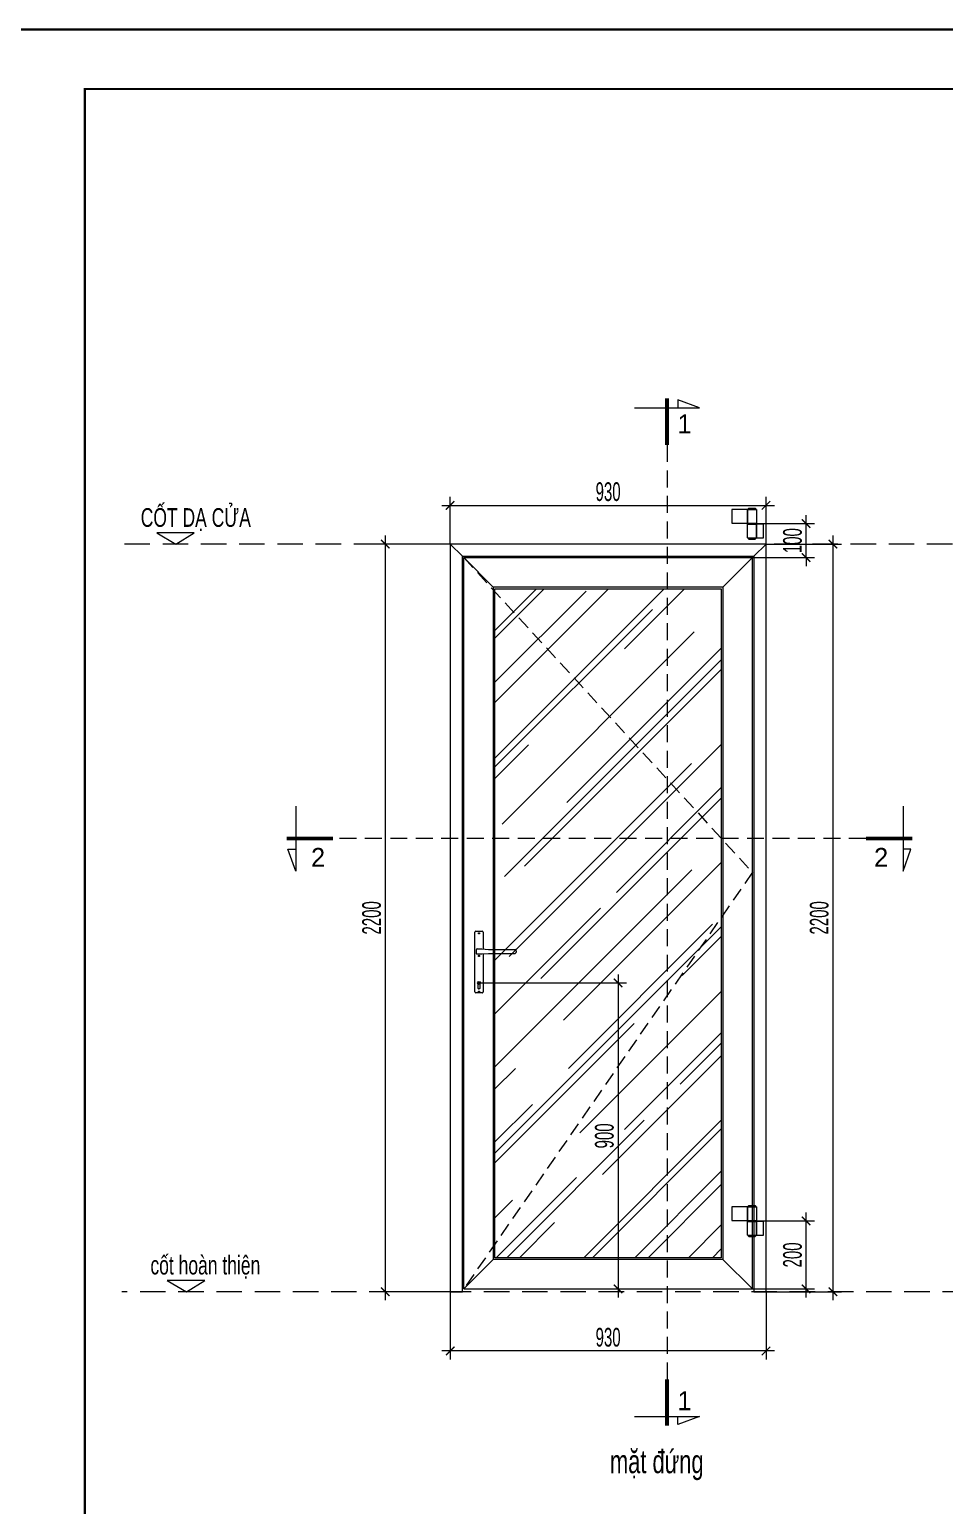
# Model space of a CAD drawing. Header units: millimetres. Extents: x 1336014 to 2939047, y -333549 to -60566.
# Drawn here: x 1435266 to 1437960, y -216459 to -212116 of the extents above; entities that cross this region are included whole.
import ezdxf

# ---------------------------------------------------------------- set-up
doc = ezdxf.new("R2010")
doc.units = ezdxf.units.MM
doc.header["$MEASUREMENT"] = 0
for name, pattern in [('$1$HIDDEN', [0.375, 0.25, -0.125]), ('DASHDOT', [1, 0.5, -0.25, 0, -0.25]), ('DASHED', [0.75, 0.5, -0.25])]:
    doc.linetypes.add(name, pattern=pattern)
for name, color, linetype, lineweight in [('.A-net Hatch', 250, 'Continuous', 9), ('.A-net Thay', 33, 'Continuous', 20), ('.A-net Truc', 79, 'DASHDOT', 15), ('02.Thay', 145, 'Continuous', 15), ('03.Manh', 251, 'Continuous', 13), ('05.Text', 253, 'Continuous', 18), ('08.Dim', 156, 'Continuous', 15), ('11.Khung bo', 32, 'Continuous', 50), ('12.Khung', 36, 'Continuous', 25), ('AUDIT_I_160217234026-0', 7, 'Continuous', 5), ('Bản lề cửa', 1, 'Continuous', 9), ('CA.cat 30', 30, 'Continuous', 35), ('CA.thay 145', 145, 'Continuous', 18), ('Khóa cửa', 3, 'Continuous', 9), ('Kí hiệu chiều mở cửa thấy', 252, 'Continuous', 5)]:
    doc.layers.add(name, color=color, linetype=linetype, lineweight=lineweight)
doc.layers.add('Tpl_Bound', color=1, linetype='Continuous', plot=False)
doc.styles.add('TT5_Text Dim', font='hoatbif.shx', dxfattribs={"width": 0.6})
doc.styles.add('VnAvantH', font='')
doc.styles.get('VnAvantH').set_extended_font_data('.VnAvantH')
doc.dimstyles.new('TT5_Dim 1-25', dxfattribs={"dimscale": 25, "dimtxt": 2.2, "dimasz": 1, "dimexe": 1, "dimexo": 0, "dimgap": 0.5, "dimtad": 1, "dimdec": 0, "dimzin": 0, "dimdsep": 46, "dimtxsty": 'TT5_Text Dim', "dimblk": 'ARCHTICK', "dimcen": 0, "dimdle": 1, "dimclrd": 256, "dimclre": 256, "dimclrt": 1, "dimadec": 0, "dimazin": 0, "dimtfac": 0.015, "dimtdec": 0, "dimtix": 1, "dimtmove": 2, "dimatfit": 3, "dimldrblk": 'DOT', "dimfxl": 1, "dimtolj": 1, "dimtzin": 0, "dimlwd": -1, "dimlwe": -1, "dimarcsym": 1})

# ---------------------------------------------------------------- blocks, each defined once
blk = doc.blocks.new('100')
at = {"layer": '11.Khung bo', "const_width": 26.7}
blk.add_lwpolyline([(1860913, -945240), (1860913, -916940), (1896063, -916940), (1896063, -945240)], close=True, dxfattribs=at)
blk.add_lwpolyline([(1860913, -945240), (1860913, -916940), (1896063, -916940), (1896063, -945240)], close=True, dxfattribs=at)
blk.add_lwpolyline([(1860913, -945240), (1860913, -916940), (1896063, -916940), (1896063, -945240)], close=True, dxfattribs=at)
at = {"layer": '12.Khung'}
blk.add_lwpolyline([(1901579, -945940), (1901579, -916240), (1859580, -916240), (1859580, -945940)], close=True, dxfattribs=at)
blk.add_lwpolyline([(1901579, -945940), (1901579, -916240), (1859580, -916240), (1859580, -945940)], close=True, dxfattribs=at)
blk.add_lwpolyline([(1901579, -945940), (1901579, -916240), (1859580, -916240), (1859580, -945940)], close=True, dxfattribs=at)
blk = doc.blocks.new('TAY NAM')
at = {"layer": 'Khóa cửa', "color": 62}
for p, q in [((-66.6, -1.9), (-66.6, 62.6)), ((-64, 65.2), (-45.1, 65.2)), ((-42.5, 62.6), (-42.5, 12.7)), ((-63, 10.5), (-63, 0.7)), ((-60.4, 13.1), (-46.7, 13.1)), ((-46.7, 13.1), (-27.3, 11.2)), ((-27.3, 11.2), (51.6, 11.2)), ((-27.3, 0), (51.6, 0)), ((-66.6, -113.4), (-66.6, -1.9)), ((-60.4, -1.9), (-46.7, -1.9)), ((-46.7, -1.9), (-27.3, -0.1)), ((-42.5, -1.5), (-42.5, -113.4)), ((-55.2, -89), (-55.2, -85)), ((-55.2, -85), (-53.9, -85)), ((-53.9, -85), (-53.9, -89)), ((-45.1, -116), (-64, -116)), ((-57, -103.8), (-57, -90.7)), ((-52.7, -104.5), (-56.4, -104.5)), ((-53.9, -89), (-55.2, -89)), ((-52.1, -90.7), (-52.1, -103.8))]:
    blk.add_line(p, q, dxfattribs=at)
at = {"layer": 'Khóa cửa', "color": 62, "ltscale": 0.5}
for p, q in [((-55.7, 58.7), (-53.5, 58.7)), ((-54.6, 59.7), (-54.6, 57.6)), ((-55.7, -7.7), (-53.5, -7.7)), ((-54.6, -6.7), (-54.6, -8.9)), ((-55.7, -113.1), (-53.5, -113.1)), ((-54.6, -112.1), (-54.6, -114.2))]:
    blk.add_line(p, q, dxfattribs=at)
at = {"layer": 'Khóa cửa', "color": 62}
for centre, major_axis, start_param, end_param in [((-64, 62.6), (1.83, 1.83), 0.785398, 2.356194), ((-54.6, 58.8), (-1.23, 1.23), 3.926991, 10.210176), ((-45.1, 62.6), (1.83, 1.83), 5.497787, 7.068583), ((-60.4, 10.5), (-1.83, 1.83), -0.785398, 0.785398), ((-60.4, 0.7), (1.83, 1.83), 2.356194, 3.926991), ((50.3, 5.6), (-4.05, 4.05), 2.580988, 5.272994), ((-54.6, -7.6), (-1.23, 1.23), 3.926991, 10.210176), ((-54.6, -87), (3.12, 3.12), 5.497787, 11.780972), ((-64, -113.4), (-1.83, 1.83), 0.785398, 2.356194), ((-56.4, -103.8), (-0.458, 0.458), 0.785398, 2.356194), ((-54.6, -113), (-1.23, 1.23), 3.926991, 10.210176), ((-52.7, -103.8), (0.458, 0.458), 3.926991, 5.497787), ((-45.1, -113.4), (-1.83, 1.83), 2.356194, 3.926991)]:
    blk.add_ellipse(centre, major_axis=major_axis, ratio=1, start_param=start_param, end_param=end_param, dxfattribs=at)
blk = doc.blocks.new('_ARCHTICK')
at = {"const_width": 0.15}
blk.add_lwpolyline([(-0.5, -0.5), (0.5, 0.5)], dxfattribs=at)
blk = doc.blocks.new('*D2072')
at = {"layer": '08.Dim', "transparency": 16777216}
for p, q in [((1437434.9, -213629.5), (1437656.6, -213629.5)), ((1437631.6, -213604.5), (1437631.6, -215854.5)), ((1437434.9, -215829.5), (1437656.6, -215829.5))]:
    blk.add_line(p, q, dxfattribs=at)
at = {"layer": 'Defpoints', "color": 0, "transparency": 16777216}
for p in [(1437434.9, -213629.5), (1437434.9, -215829.5), (1437631.6, -215829.5)]:
    blk.add_point(p, dxfattribs=at)
at = {"layer": '08.Dim', "transparency": 16777216, "xscale": 25, "yscale": 25, "zscale": 25}
for p, rotation in [((1437631.6, -213629.5), 90), ((1437631.6, -215829.5), 270)]:
    blk.add_blockref('_ARCHTICK', p, dxfattribs=dict(at, rotation=rotation))
at = {"layer": '08.Dim', "color": 1, "transparency": 16777216, "insert": (1437591.6, -214729.5), "char_height": 55, "attachment_point": 5, "rotation": 90, "style": 'TT5_Text Dim'}
blk.add_mtext('\\A1;2200', dxfattribs=at)
blk = doc.blocks.new('_DOT')
blk.add_line((-0.5, 0), (-1, 0))
at = {"const_width": 0.5}
blk.add_lwpolyline([(-0.25, 0, 1), (0.25, 0, 1)], format="xyb", close=True, dxfattribs=at)
blk = doc.blocks.new('bản lề cửa đi XingFa chiếu đứng')
at = {"layer": 'Bản lề cửa', "color": 0}
for p, q in [((-47, 63), (-21, 63)), ((-47, 63), (-47, 23)), ((-45, 65), (-45, 63)), ((-43, 67), (-25, 67)), ((-23, 65), (-23, 63)), ((-21, 63), (-21, 23)), ((-47, 23), (-21, 23)), ((-47, -20), (-47, 20)), ((-47, 20), (-21, 20)), ((-45, 20), (-45, 23)), ((-45, 20), (-23, 20)), ((-23, 20), (-23, 23)), ((-21, -20), (-21, 20)), ((-47, -20), (-21, -20)), ((-45, -22), (-45, -20)), ((-43, -24), (-25, -24)), ((-23, -22), (-23, -20))]:
    blk.add_line(p, q, dxfattribs=at)
for points in [[(-93, 23), (-47, 23), (-47, 63), (-93, 63)], [(-21, -20), (0, -20), (0, 20), (-21, 20)]]:
    blk.add_lwpolyline(points, close=True, dxfattribs=at)
for centre, start, end in [((-43, 65), 90, 180), ((-25, 65), 0, 90), ((-43, -22), 180, 270), ((-25, -22), 270, 0)]:
    blk.add_arc(centre, 2, start, end, dxfattribs=at)
blk = doc.blocks.new('*D2064')
at = {"layer": '08.Dim', "transparency": 16777216}
for p, q in [((1437552.9, -213569.5), (1437552.9, -213544.5)), ((1437404.4, -213569.5), (1437577.9, -213569.5)), ((1437552.9, -213669.5), (1437552.9, -213569.5)), ((1437394.9, -213669.5), (1437577.9, -213669.5)), ((1437552.9, -213669.5), (1437552.9, -213694.5))]:
    blk.add_line(p, q, dxfattribs=at)
at = {"layer": 'Defpoints', "color": 0, "transparency": 16777216}
for p in [(1437404.4, -213569.5), (1437552.9, -213569.5), (1437394.9, -213669.5)]:
    blk.add_point(p, dxfattribs=at)
at = {"layer": '08.Dim', "transparency": 16777216, "xscale": 25, "yscale": 25, "zscale": 25}
for p, rotation in [((1437552.9, -213569.5), 270), ((1437552.9, -213669.5), 90)]:
    blk.add_blockref('_ARCHTICK', p, dxfattribs=dict(at, rotation=rotation))
at = {"layer": '08.Dim', "color": 1, "transparency": 16777216, "insert": (1437512.9, -213619.5), "char_height": 55, "attachment_point": 5, "rotation": 90, "style": 'TT5_Text Dim'}
blk.add_mtext('\\A1;100', dxfattribs=at)
blk = doc.blocks.new('*D2074')
at = {"layer": '08.Dim', "transparency": 16777216}
for p, q in [((1437404.4, -215621.3), (1437577.9, -215621.3)), ((1437552.9, -215846.5), (1437552.9, -215596.3)), ((1437394.9, -215821.5), (1437577.9, -215821.5))]:
    blk.add_line(p, q, dxfattribs=at)
at = {"layer": 'Defpoints', "color": 0, "transparency": 16777216}
for p in [(1437404.4, -215621.3), (1437552.9, -215621.3), (1437394.9, -215821.5)]:
    blk.add_point(p, dxfattribs=at)
at = {"layer": '08.Dim', "transparency": 16777216, "xscale": 25, "yscale": 25, "zscale": 25}
for p, rotation in [((1437552.9, -215621.3), 90), ((1437552.9, -215821.5), 270)]:
    blk.add_blockref('_ARCHTICK', p, dxfattribs=dict(at, rotation=rotation))
at = {"layer": '08.Dim', "color": 1, "transparency": 16777216, "insert": (1437512.9, -215721.4), "char_height": 55, "attachment_point": 5, "rotation": 90, "style": 'TT5_Text Dim'}
blk.add_mtext('\\A1;200', dxfattribs=at)
blk = doc.blocks.new('*D2075')
at = {"layer": '08.Dim', "transparency": 16777216}
for p, q in [((1436504.9, -213629.5), (1436504.9, -213490.7)), ((1437434.9, -213629.5), (1437434.9, -213490.7)), ((1436479.9, -213515.7), (1437459.9, -213515.7))]:
    blk.add_line(p, q, dxfattribs=at)
at = {"layer": 'Defpoints', "color": 0, "transparency": 16777216}
for p in [(1437434.9, -213515.7), (1436504.9, -213629.5), (1437434.9, -213629.5)]:
    blk.add_point(p, dxfattribs=at)
at = {"layer": '08.Dim', "transparency": 16777216, "xscale": 25, "yscale": 25, "zscale": 25, "rotation": 180}
blk.add_blockref('_ARCHTICK', (1436504.9, -213515.7), dxfattribs=at)
at = {"layer": '08.Dim', "transparency": 16777216, "xscale": 25, "yscale": 25, "zscale": 25}
blk.add_blockref('_ARCHTICK', (1437434.9, -213515.7), dxfattribs=at)
at = {"layer": '08.Dim', "color": 1, "transparency": 16777216, "insert": (1436969.9, -213475.7), "char_height": 55, "attachment_point": 5, "style": 'TT5_Text Dim'}
blk.add_mtext('\\A1;930', dxfattribs=at)
blk = doc.blocks.new('*D2065')
at = {"layer": '08.Dim', "transparency": 16777216}
for p, q in [((1436999.1, -214895.9), (1436999.1, -215846.3)), ((1436594.5, -214920.9), (1437024.1, -214920.9)), ((1436999.1, -215821.3), (1437024.1, -215821.3))]:
    blk.add_line(p, q, dxfattribs=at)
at = {"layer": 'Defpoints', "color": 0, "transparency": 16777216}
for p in [(1436594.5, -214920.9), (1436999.1, -215821.3), (1436999.1, -215821.3)]:
    blk.add_point(p, dxfattribs=at)
at = {"layer": '08.Dim', "transparency": 16777216, "xscale": 25, "yscale": 25, "zscale": 25}
for p, rotation in [((1436999.1, -214920.9), 90), ((1436999.1, -215821.3), 270)]:
    blk.add_blockref('_ARCHTICK', p, dxfattribs=dict(at, rotation=rotation))
at = {"layer": '08.Dim', "color": 1, "transparency": 16777216, "insert": (1436959.1, -215371.1), "char_height": 55, "attachment_point": 5, "rotation": 90, "style": 'TT5_Text Dim'}
blk.add_mtext('\\A1;900', dxfattribs=at)
blk = doc.blocks.new('*D2069')
at = {"layer": '08.Dim', "transparency": 16777216}
for p, q in [((1436504.9, -213629.5), (1436288.8, -213629.5)), ((1436313.8, -213604.5), (1436313.8, -215854.5)), ((1436504.9, -215829.5), (1436288.8, -215829.5))]:
    blk.add_line(p, q, dxfattribs=at)
at = {"layer": 'Defpoints', "color": 0, "transparency": 16777216}
for p in [(1436504.9, -213629.5), (1436313.8, -215829.5), (1436504.9, -215829.5)]:
    blk.add_point(p, dxfattribs=at)
at = {"layer": '08.Dim', "transparency": 16777216, "xscale": 25, "yscale": 25, "zscale": 25}
for p, rotation in [((1436313.8, -213629.5), 90), ((1436313.8, -215829.5), 270)]:
    blk.add_blockref('_ARCHTICK', p, dxfattribs=dict(at, rotation=rotation))
at = {"layer": '08.Dim', "color": 1, "transparency": 16777216, "insert": (1436273.8, -214729.5), "char_height": 55, "attachment_point": 5, "rotation": 90, "style": 'TT5_Text Dim'}
blk.add_mtext('\\A1;2200', dxfattribs=at)
blk = doc.blocks.new('*D2070')
at = {"layer": '08.Dim', "transparency": 16777216}
for p, q in [((1436504.9, -215829.5), (1436504.9, -216028.9)), ((1437434.9, -215829.5), (1437434.9, -216028.9)), ((1437459.9, -216003.9), (1436479.9, -216003.9))]:
    blk.add_line(p, q, dxfattribs=at)
at = {"layer": 'Defpoints', "color": 0, "transparency": 16777216}
for p in [(1436504.9, -215829.5), (1437434.9, -215829.5), (1436504.9, -216003.9)]:
    blk.add_point(p, dxfattribs=at)
at = {"layer": '08.Dim', "transparency": 16777216, "xscale": 25, "yscale": 25, "zscale": 25, "rotation": 180}
blk.add_blockref('_ARCHTICK', (1436504.9, -216003.9), dxfattribs=at)
at = {"layer": '08.Dim', "transparency": 16777216, "xscale": 25, "yscale": 25, "zscale": 25}
blk.add_blockref('_ARCHTICK', (1437434.9, -216003.9), dxfattribs=at)
at = {"layer": '08.Dim', "color": 1, "transparency": 16777216, "insert": (1436969.9, -215963.9), "char_height": 55, "attachment_point": 5, "style": 'TT5_Text Dim'}
blk.add_mtext('\\A1;930', dxfattribs=at)
blk = doc.blocks.new('vet cat')
at = {"layer": 'CA.cat 30', "const_width": 50}
blk.add_lwpolyline([(-82592, -188552), (-81976, -188552)], dxfattribs=at)
at = {"layer": 'CA.thay 145'}
blk.add_line((-82574, -188411), (-82469, -188411), dxfattribs=at)
blk.add_lwpolyline([(-82469, -188983), (-82469, -188122), (-82574, -188411)], dxfattribs=at)
blk = doc.blocks.new('xgfmjghfhg')
at = {"layer": 'CA.cat 30', "xscale": 0.2222222220152616, "yscale": 0.2222222220152616, "zscale": 0.2222222220152616, "rotation": 180}
blk.add_blockref('vet cat', (-18217, -41900.5), dxfattribs=at)

msp = doc.modelspace()

# ---------------------------------------------------------------- hatches: boundary and pattern name
at = {"layer": '.A-net Hatch'}
h = msp.add_hatch(dxfattribs=at)
h.set_pattern_fill('AR-RROOF', color=256, scale=200, angle=45)
h.set_pattern_definition([(45, (1296643.15, -161414.22), (169.70563, 452.54834), [3000, -400, 1000, -200]), (45, (1296760.53, -161155.42), (-329.51176, 46.66905), [600, -66, 1200, -150]), (45, (1296593.65, -161223.3), (640.63874, 830.14336), [1600, -280, 800, -200])])
h.paths.add_polyline_path([(1437302.9, -215729.5), (1436636.9, -215729.5), (1436636.9, -213761.5), (1437302.9, -213761.5)])

# ---------------------------------------------------------------- linework, layer by layer
at = {"layer": '.A-net Truc', "linetype": '$1$HIDDEN', "ltscale": 300}
for p, q in [((1440121.2, -213629.5), (1435538.3, -213629.5)), ((1444216.9, -215829.5), (1435538.3, -215829.5))]:
    msp.add_line(p, q, dxfattribs=at)
at = {"layer": '02.Thay', "ltscale": 0.15}
for points in [[(1436540.9, -213665.5), (1436504.9, -213629.5), (1436504.9, -215829.5), (1436540.9, -215829.5)], [(1437434.9, -213629.5), (1436504.9, -213629.5), (1436540.9, -213665.5), (1437398.9, -213665.5)], [(1437434.9, -213629.5), (1437398.9, -213665.5), (1437398.9, -215829.5), (1437434.9, -215829.5)], [(1436631.9, -215734.5), (1436544.9, -215821.5), (1436544.9, -213669.5), (1436631.9, -213756.5)], [(1436544.9, -213669.5), (1437394.9, -213669.5), (1437307.9, -213756.5), (1436631.9, -213756.5)], [(1437394.9, -213669.5), (1437307.9, -213756.5), (1437307.9, -215734.5), (1437394.9, -215821.5)], [(1437307.9, -215734.5), (1436631.9, -215734.5), (1436544.9, -215821.5), (1437394.9, -215821.5)]]:
    msp.add_lwpolyline(points, close=True, dxfattribs=at)
at = {"layer": '03.Manh', "ltscale": 0.15}
msp.add_lwpolyline([(1437302.9, -215729.5), (1436636.9, -215729.5), (1436636.9, -213761.5), (1437302.9, -213761.5)], close=True, dxfattribs=at)
at = {"layer": '05.Text'}
for points in [[(1435697.3, -213629.5), (1435751.1, -213597), (1435641, -213597)], [(1435728.5, -215829.5), (1435782.3, -215797), (1435672.1, -215797)]]:
    msp.add_lwpolyline(points, close=True, dxfattribs=at)
at = {"layer": 'CA.thay 145', "color": 1, "linetype": '$1$HIDDEN', "ltscale": 200}
for p, q in [((1437143.3, -213337.8), (1437143.3, -216087.4)), ((1437728.8, -214496.2), (1436160.1, -214496.2))]:
    msp.add_line(p, q, dxfattribs=at)
at = {"layer": 'Kí hiệu chiều mở cửa thấy', "linetype": 'DASHED', "ltscale": 80}
msp.add_lwpolyline([(1436544.9, -213669.5), (1437394.9, -214595.5), (1436544.9, -215821.5)], dxfattribs=at)
at = {"layer": 'Tpl_Bound', "color": 1}
msp.add_lwpolyline([(1435096.1, -219540.4), (1435096.1, -212115.5), (1445596, -212115.5), (1445596, -219540.4)], close=True, dxfattribs=at)

# ---------------------------------------------------------------- block references
at = {"layer": '.A-net Thay', "rotation": 90.00000000000001}
msp.add_blockref('xgfmjghfhg', (1437143.3, -213337.8), dxfattribs=at)
at = {"layer": '.A-net Thay', "xscale": -1}
msp.add_blockref('xgfmjghfhg', (1436160.1, -214496.2), dxfattribs=at)
at = {"layer": '.A-net Thay'}
msp.add_blockref('xgfmjghfhg', (1437728.8, -214496.2), dxfattribs=at)
at = {"layer": '.A-net Thay', "xscale": -1, "rotation": 90}
msp.add_blockref('xgfmjghfhg', (1437143.3, -216087.4), dxfattribs=at)
at = {"layer": '05.Text', "xscale": 0.25, "yscale": 0.25, "zscale": 0.25}
msp.add_blockref('100', (970201.2, 16944.5), dxfattribs=at)
at = {"layer": 'Bản lề cửa'}
for name, p in [('bản lề cửa đi XingFa chiếu đứng', (1437427.4, -213591)), ('TAY NAM', (1436644.6, -214833.9)), ('bản lề cửa đi XingFa chiếu đứng', (1437427.4, -215642.8))]:
    msp.add_blockref(name, p, dxfattribs=at)

# ---------------------------------------------------------------- texts
at = {"layer": '05.Text', "style": 'TT5_Text Dim', "width": 0.7}
for s, height, p in [('CèT D¹ CöA', 55, (1435593.9, -213578.9)), ('cèt hoµn thiÖn', 55, (1435622.5, -215778.9)), ('mÆt ®øng ', 68.75, (1436975.4, -216363.6))]:
    msp.add_text(s, height=height, dxfattribs=at).set_placement(p)
at = {"layer": 'AUDIT_I_160217234026-0', "style": 'VnAvantH'}
for s, rotation, p in [('1', 360, (1437174.4, -213303.5)), ('2', 360, (1436095.4, -214579.3)), ('2', 0, (1437753, -214579.3)), ('1', 0, (1437174.4, -216178.2))]:
    msp.add_text(s, height=55.6, rotation=rotation, dxfattribs=at).set_placement(p)

# ---------------------------------------------------------------- dimensions: what is measured, and where the dimension line sits
at = {"layer": '08.Dim'}
for base, p1, p2, picture, middle in [((1437434.9, -213515.7), (1436504.9, -213629.5), (1437434.9, -213629.5), '*D2075', (1436969.9, -213475.7)), ((1436504.9, -216003.9), (1437434.9, -215829.5), (1436504.9, -215829.5), '*D2070', (1436969.9, -215963.9))]:
    dim = msp.add_linear_dim(base=base, p1=p1, p2=p2, dimstyle='TT5_Dim 1-25', dxfattribs=at)
    dim.commit()
    dim.dimension.update_dxf_attribs({"geometry": picture, "text_midpoint": middle})
for base, p1, p2, picture, middle in [((1437552.9, -213569.5), (1437394.9, -213669.5), (1437404.4, -213569.5), '*D2064', (1437512.9, -213619.5)), ((1436313.8, -215829.5), (1436504.9, -213629.5), (1436504.9, -215829.5), '*D2069', (1436273.8, -214729.5)), ((1437631.6, -215829.5), (1437434.9, -213629.5), (1437434.9, -215829.5), '*D2072', (1437591.6, -214729.5)), ((1436999.1, -215821.3), (1436594.5, -214920.9), (1436999.1, -215821.3), '*D2065', (1436959.1, -215371.1)), ((1437552.9, -215621.3), (1437394.9, -215821.5), (1437404.4, -215621.3), '*D2074', (1437512.9, -215721.4))]:
    dim = msp.add_linear_dim(base=base, p1=p1, p2=p2, angle=90, dimstyle='TT5_Dim 1-25', dxfattribs=at)
    dim.commit()
    dim.dimension.update_dxf_attribs({"geometry": picture, "text_midpoint": middle})

doc.saveas('drawing.dxf')
